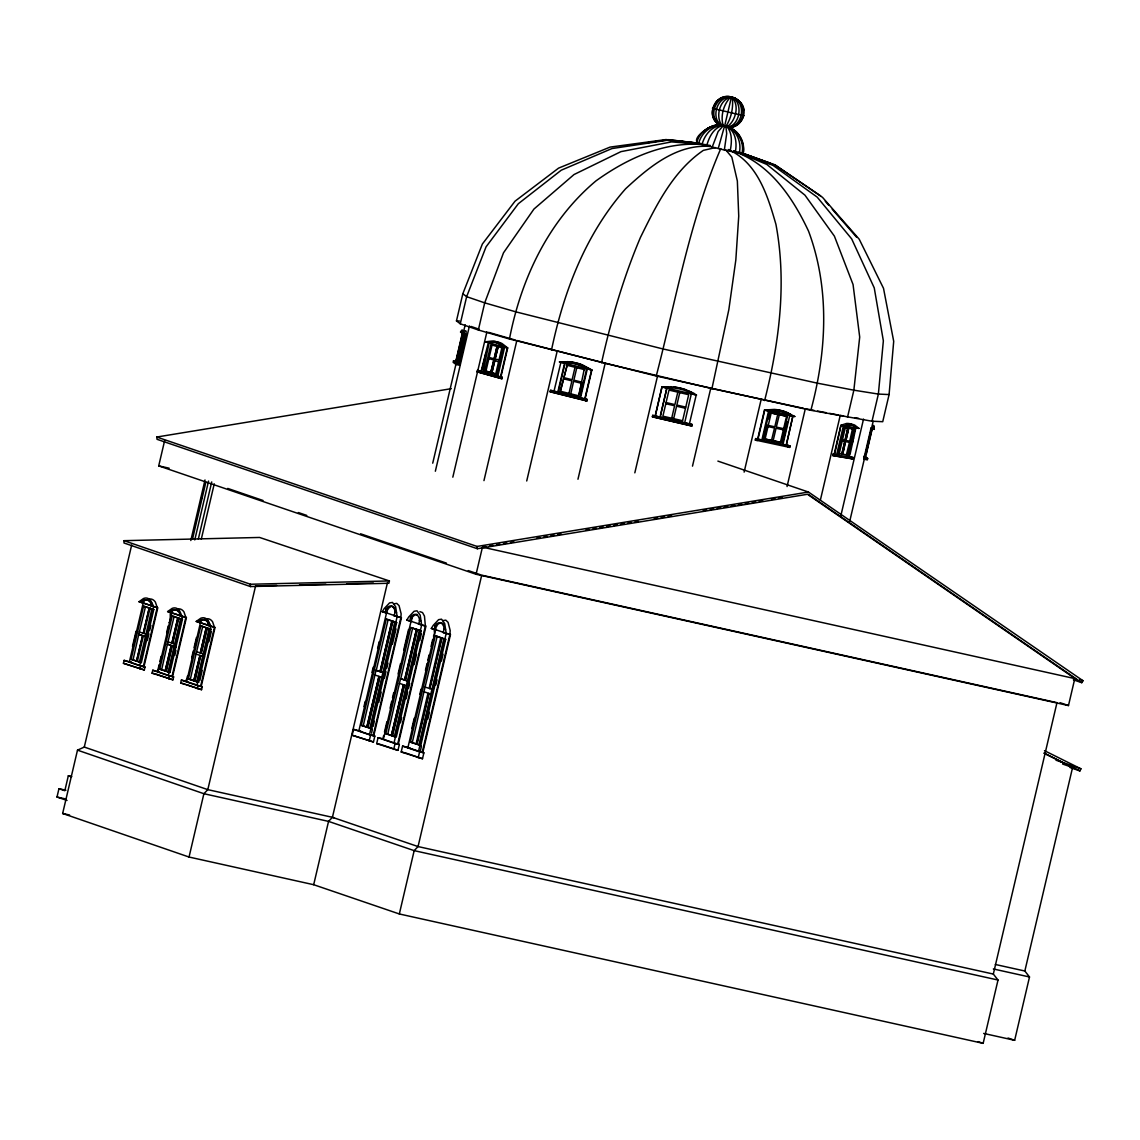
<?xml version="1.0" encoding="UTF-8"?>
<svg xmlns="http://www.w3.org/2000/svg" width="1140" height="1140" viewBox="0 0 1140 1140"><rect width="100%" height="100%" fill="white"/><g stroke="black" fill="none" stroke-linecap="round" stroke-linejoin="round"><path stroke-width="1.5" d="M124.032 540.673L124.004 542.982L250.401 586.558L388.868 583.267L389.41 580.944L259.592 537.453L124.032 540.673L250.43 584.25L389.41 580.944M250.401 586.558L250.43 584.25M456.884 361.679L453.492 360.895L453.164 362.349L456 364.458L459.392 365.242L466.346 334.676L462.968 333.892L462.755 330.714A56.159 4.532 -77 0 0 461.885 330.073L460.474 332.039L463.453 333.735L462.427 333.493L463.652 332.837M864.291 457.696L863.963 459.135L867.341 459.919L867.683 458.48L864.12 457.553L870.917 428.583L874.309 429.367L874.095 426.189A56.159 4.532 -77 0 0 873.226 425.548L872.912 425.804M724.513 126.554L731.281 97.698L735.514 98.51M701.257 143.569L665.945 139.55L610.057 147.103L558.586 168.121L515.038 201.182L482.377 244.017L462.826 293.735L456.47 320.882L460.275 323.817L478.344 329.987L509.452 338.979L656.255 376.015L810.868 410.286L872.015 421.216L882.731 421.7L889.086 394.568L893.703 341.316L883.514 288.334L859.232 239.229L822.51 197.348L775.856 165.557L739.133 152.105M728.816 127.424C742.311 128.008 749.621 109.511 739.005 100.947M696.683 142.771C699.447 131.243 711.759 123.263 723.401 125.571C715.436 119.173 683.914 141.83 702.097 144.438C715.678 147.872 729.272 151.62 743.152 153.544C744.862 145.493 741.926 137 735.927 131.442M712.842 112.361L713.099 109.697M741.983 153.487C744.79 141.545 736.91 128.578 724.94 125.728C736.397 128.834 741.926 142.087 739.276 153.059M735.257 152.29C737.238 143.141 735.77 130.601 726.209 126.341M730.156 151.221C731.638 143.355 732.664 134.05 727.462 127.295M724.356 149.939L726.693 133.579L725.966 126.968M67.032 800.451L57 797.031L58.952 788.709L65.906 790.248M71.791 776.597L68.314 775.827L64.823 790.718L58.952 788.709M62.643 813.476L77.492 750.149L84.289 747.071L207.808 789.649L332.424 817.309L418.052 846.564L993.325 974.059L998.013 980.03L983.15 1043.356L399.328 913.966L313.685 884.711L189.041 857.038L62.643 813.476L69.583 815.015M84.289 747.071L131.67 545.048M808.046 494.675L1074.835 678.428L1068.479 705.56L476.078 574.275L158.716 465.875L164.687 440.425M140.562 665.717L145.022 667.028L144.324 669.978L123.434 663.309L124.132 660.359L131.542 662.383L129.39 661.898L143.227 602.903L153.601 606.48L139.764 665.475L129.39 661.898M143.982 666.672L157.819 607.677L142.115 602.789L142.101 600.837L143.298 600.239A46.968 15.233 -77.5 0 1 150.508 602.718L151.264 603.986L150.409 605.639L151.706 605.939L152.119 604.129M132.496 646.38L136.059 631.218M143.398 603.074L143.398 601.122L144.581 600.524A46.968 15.233 -77.5 0 1 147.274 600.067M131.114 659.319L143.569 606.209L145.507 606.651L153.8 609.501L141.346 662.596L131.114 659.319L141.346 662.596M142.514 635.607L136.572 660.986L142.728 635.664L138.781 634.324L145.507 606.651M133.052 659.747L138.781 634.324M143.284 633.298L149.24 607.933L143.284 633.298L139.337 631.959M137.399 661.271L143.355 635.892L147.074 637.189M147.844 634.866L143.897 633.541L150.067 608.219M139.408 662.169L151.862 609.074L143.569 606.209M140.035 669.023L140.719 666.074L124.132 660.359M147.316 640.552L148.898 633.812M149.682 630.449L150.879 625.39M143.383 666.529L157.22 607.534L154.527 606.722M169.304 675.593L173.636 676.889L172.938 679.839L152.062 673.17L152.746 670.22L158.945 671.959M172.596 676.533L186.433 617.538L170.729 612.65L170.729 610.698L171.912 610.1A46.968 15.233 -77.5 0 1 179.137 612.593L179.892 613.847L179.023 615.514L180.32 615.799M157.562 671.417L159.144 664.677M159.928 661.314L161.125 656.255M166.654 632.657L168.236 625.917M169.019 622.54C171.784 621.286 168.734 610.37 171.613 612.664M172.026 612.935L172.012 610.983L173.209 610.385A46.968 15.233 -77.5 0 1 178.325 610.769M159.743 669.18L172.183 616.084L174.121 616.512L182.414 619.362L169.96 672.472L159.743 669.18L169.96 672.472M190.808 540.531L205.015 479.969M171.142 645.482L165.186 670.847L171.356 645.525L167.409 644.186L174.121 616.512M200.996 500.617L202.222 495.416M161.666 669.607L167.409 644.186M192.475 539.249L205.87 482.135M194.769 539.918L208.563 481.08M171.912 643.159L177.854 617.795L171.912 643.159L167.965 641.834M166.013 671.132L171.969 645.767L175.916 647.093M175.218 644.314L172.525 643.402L178.467 618.037M166.226 671.175L172.183 645.81M178.681 618.08L172.525 643.402M198.332 539.035L211.727 481.935M168.036 672.03L180.49 618.934L172.183 616.084M201.296 539.135L214.263 483.816M168.649 678.884L169.333 675.934L152.746 670.22M174.748 655.486L175.93 650.427M172.012 676.405L185.849 617.395L183.027 616.583M196.992 685.211L210.829 626.216L200.469 622.639L186.632 681.635L202.25 686.75L201.566 689.7L180.676 683.031L181.374 680.081L186.704 681.392M201.224 686.394L215.061 627.399L199.358 622.526L199.343 620.559L200.54 619.961A46.968 15.233 -77.5 0 1 207.751 622.454L208.506 623.722L207.651 625.375L208.934 625.661M187.359 676.234C187.972 679.639 183.169 681.606 187.559 681.834M191.719 657.695L193.301 650.94M194.085 647.577L196.465 637.459M200.64 622.811L200.64 620.844L201.823 620.245A46.968 15.233 -77.5 0 1 209.033 622.739M198.588 682.333L194.641 680.993L200.583 655.628L204.53 656.968L198.588 682.333L188.357 679.041L200.811 625.946L205.229 627.228M199.97 655.386L193.8 680.708L199.97 655.386L196.023 654.061L202.749 626.373M194.641 680.993L190.294 679.469L196.023 654.061M206.255 627.613L200.312 652.978L206.255 627.613L211.042 629.237L204.53 656.968M203.633 654.132L201.139 653.263L207.095 627.898M194.855 681.05L200.583 655.628M207.309 627.955L201.139 653.263M196.65 681.905L209.105 628.81L200.811 625.946M197.263 688.76L197.961 685.81L181.374 680.081M199.814 680.523L202.179 670.405M208.905 641.749L211.27 631.631M200.626 686.266L214.463 627.271L211.669 626.487M189.041 857.038L203.889 793.711L207.808 789.649L255.602 585.903L276.692 585.404M313.685 884.711L328.548 821.384L332.424 817.309L387.443 582.782M371.127 734.887L370.329 734.773L374.832 736.084L373.45 741.983L352.146 735.229L353.528 729.329L361.01 731.367L358.858 730.897L386.546 612.907L397.176 616.526L369.503 734.531L358.858 730.897M385.861 609.017L387.6 609.458L386.745 613.078L385.463 612.793C385.22 609.23 387.543 605.554 391.676 605.882C395.238 608.219 395.78 612.422 393.97 615.7L401.451 617.738L373.778 735.727M363.974 706.586L365.185 701.456M371.996 672.386L373.193 667.256M377.611 648.446L379.221 641.606M361.309 725.353L386.218 619.163L388.142 619.59L396.663 622.497L371.754 728.688L361.309 725.353L371.754 728.688M378.964 676.362L366.852 727.049L378.964 676.362L374.932 674.994L376.029 670.277L380.076 671.631L391.975 620.901L380.076 671.631M363.233 725.781L374.932 674.994M376.243 670.334L388.142 619.59M460.275 323.817L466.645 296.671L486.053 246.853L518.33 203.718L561.265 170.188L611.952 148.556L666.928 140.305L701.627 143.854M367.707 727.334L379.82 676.647L367.921 727.377M383.268 672.757L380.717 671.873L392.616 621.143M383.482 672.799L380.931 671.93L392.83 621.186M461.002 332.438L461.714 330.913A53.694 4.332 -77 0 1 462.541 331.541L462.641 332.609M462.028 332.68L462.726 331.156A53.694 4.332 -77 0 1 463.41 331.384M463.339 332.88L464.308 334.02L457.511 363.005L455.729 361.679L462.455 332.609M369.83 728.26L394.725 622.07L386.218 619.163M461.386 352.431L459.192 361.779L457.667 361.423L456.242 360.368L462.356 334.277L464.493 335.174M432.73 463.182L456.271 362.848M463.567 331.712L465.191 324.786M460.574 351.918L460.959 347.102M457.667 361.423L463.88 334.633M369.175 741.043L370.557 735.143L353.528 729.329M458.551 361.295L461.159 348.683M458.38 361.252L459.862 354.968M461.572 347.643L464.522 335.103L461.429 347.529L460.788 347.059M371.526 733.177L372.324 729.757M373.136 726.337L374.333 721.207M378.751 702.397L381.159 692.137M384.365 678.457L385.961 671.617M386.774 668.197L387.971 663.067M392.388 644.257L395.993 628.867M462.84 342.998L464.664 335.217M459.962 358.174L462.37 347.957M463.168 344.536L464.764 337.725M459.548 363.66L465.904 334.562L464.578 334.191M373.179 735.585L400.853 617.595L398.387 616.826M435.352 471.233L469.438 325.926M394.882 743.194L399.356 744.463L397.974 750.362L376.67 743.608L378.053 737.708L382.342 738.649M410.386 617.395L412.11 617.837L411.269 621.457L409.987 621.172C409.745 617.609 412.067 613.933 416.2 614.26C419.762 616.597 420.304 620.801 418.494 624.065L425.975 626.116L398.302 744.106M478.344 329.987L484.714 302.855L503.495 252.823L533.947 209.062L574.019 174.548L620.958 151.634L671.588 141.901L706.658 144.723M382.883 738.905L383.681 735.485M384.479 732.065L386.887 721.805M390.094 708.125L391.704 701.285M392.502 697.865L393.713 692.735M398.117 673.925L400.525 663.665M403.731 649.985L408.548 629.465M418.622 630.007L421.187 630.876L396.278 737.067L394.34 736.64L385.833 733.732L410.742 627.542L417.354 629.565L405.455 680.309L408.006 681.178M403.489 684.727L391.376 735.428L403.489 684.727L399.442 683.373L400.553 678.656L404.6 680.01L416.499 629.28L404.6 680.01M394.996 736.625L387.757 734.16L399.442 683.373M400.767 678.699L412.666 627.969M500.916 376.898L507.713 347.928L503.552 346.831L496.755 375.815L502.298 377.297L501.956 378.751L477.09 371.797L477.432 370.357L480.253 370.942M392.231 735.713L404.344 685.026L392.445 735.756M407.792 681.122L405.242 680.252L417.14 629.522M452.822 477.176L486.908 331.868M394.34 736.64L419.249 630.449L410.742 627.542M499.733 343.924A53.694 30.495 -78.2 0 0 493.292 342.057L489.374 341.9L482.975 371.839L484.386 372.139L481.094 371.284L488.419 342.356L485.611 341.772L492.494 341.003A56.159 31.892 -78.2 0 1 499.234 342.955L504.906 347.329L507.713 347.928L502.042 343.539A56.159 31.892 -78.2 0 0 495.301 341.601L493.563 341.53M482.021 369.631L486.025 352.588M393.699 749.422L395.081 743.522L378.053 737.708M400.468 722.746L401.665 717.616M406.082 698.806L407.678 691.966M408.491 688.546L409.688 683.416M414.105 664.606L416.499 654.346M419.72 640.666L421.316 633.826M491.625 342L489.744 342.955M483.973 372.039L485.17 366.923M484.7 370.785L490.813 344.708L503.111 348.142L501.842 347.885L495.715 373.963L496.983 374.233L484.7 370.785L495.715 373.963M397.703 743.964L425.377 625.974L422.769 625.276M485.953 371.056L492.081 344.964M418.551 751.274L446.224 633.284L435.58 629.651L407.906 747.64L423.88 752.842L422.498 758.741L401.195 751.987L402.577 746.087L407.921 747.398M493.848 360.026L490.784 372.452L493.848 360.026L488.889 358.587M494.119 358.858L497.04 346.403L494.119 358.858L489.16 357.433M494.803 360.311L491.882 372.766L494.945 360.34C500.517 363.646 502.37 359.613 495.074 359.157L498.137 346.717L495.074 359.157M444.187 625.062L442.007 622.924C437.874 622.597 435.551 626.273 435.793 629.822L434.511 629.536C434.255 625.988 436.591 622.312 440.724 622.639C444.286 624.976 444.828 629.166 443.018 632.443L450.5 634.481L422.812 752.486M411.811 728.474L414.219 718.214M419.834 694.274L421.045 689.144M425.448 670.334L427.058 663.494M427.856 660.074L429.068 654.944M431.062 646.394L432.673 639.554M433.471 636.134C436.25 633.982 432.188 627.342 435.893 629.693M410.357 742.111L435.266 635.921L437.19 636.348L445.697 639.255L420.788 745.446L410.357 742.111L420.788 745.446M497.852 376.043L504.649 347.059M416.114 743.85L428.013 693.106L423.966 691.752L437.19 636.348M412.281 742.539L423.966 691.752M499.149 378.166L499.491 376.713L477.432 370.357M500.517 376.813L507.314 347.828M509.452 338.979C521.094 278.815 548.34 220.818 595.964 180.889C628.966 157.121 668.952 139.08 710.448 145.493M416.755 744.092L428.868 693.405L416.969 744.135M432.53 689.558L429.751 688.631L441.665 637.901M441.878 637.944L429.751 688.631M418.865 745.019L443.774 638.827L435.266 635.921M418.209 757.786L419.591 751.887L402.577 746.087M420.176 751.645L421.373 746.515M427.799 719.155L429.395 712.315M435.808 684.955L437.019 679.825M441.422 661.015L443.032 654.175M483.959 480.624L516.833 340.504L605.155 363.332L709.037 387.899M422.228 752.343L449.901 634.353L447.436 633.569M476.078 574.275L482.448 547.143L485.953 546.559M399.328 913.966L414.176 850.64L418.052 846.564L481.707 575.173L1056.98 702.668L993.325 974.059M551.475 350.18C563.687 291.669 585.561 234.085 625.603 188.784C648.674 167.366 676.462 143.953 709.992 146.419M526.723 480.98L557.161 351.234M585.077 398.943L591.874 369.959L587.328 368.833L580.531 397.817L587.285 399.499L586.943 400.938L550.107 391.79L550.449 390.35L551.931 390.578L580.659 397.817M550.107 391.79L551.589 392.032L551.931 390.578M554.026 391.134L560.937 362.164L559.455 361.921L568.874 361.865M557.816 392.132L564.614 363.147L560.866 362.178M558.286 392.203L564.685 364.928M566.737 362.777L566.081 363.589L566.737 362.777L565.369 362.477L570.157 362.777A53.694 48.479 -81 0 1 580.488 365.384L585.333 367.465L583.965 367.166L583.751 368.049L585.333 367.465M560.367 391.248L567.15 365.27L560.367 391.248L578.707 395.808L584.164 369.617M568.988 393.357L571.909 380.888L563.958 378.893M570.755 393.799L573.605 381.33L581.628 383.339M579.077 394.241L581.899 382.185L573.876 380.161L576.797 367.707M579.904 397.703L586.715 368.719M584.806 398.886L591.603 369.901M585.461 400.71L585.789 399.257L587.285 399.499M601.549 362.805C611.054 320.012 623.309 277.818 640.452 237.419C656.298 205.257 672.914 171.228 703.351 150.366L715.493 147.573M577.966 479.242L605.155 363.332M656.255 376.015C675.963 299.934 689.6 220.889 720.779 148.585M634.823 472.844L657.538 375.972M684.67 422.755L691.909 424.422L691.809 426.047L652.394 416.798L652.736 415.345L660.032 417.055M652.636 416.969L652.736 415.345M655.187 415.915L661.984 386.93L670.947 386.859M655.301 415.957L661.984 386.93L696.497 395.053L691.353 393.728L684.684 422.812L660.074 417.041M660.43 415.345L666.872 388.056L660.202 417.14M671.702 418.223L674.609 405.755L665.803 403.703M677.816 392.132L674.894 404.6L666.074 402.548M673.669 418.679L676.576 406.211L685.397 408.248M679.768 392.588L676.861 405.056L685.667 407.094M682.575 420.788L688.688 394.711L668.995 390.094L662.882 416.171L682.461 420.703M689.358 392.459L689.144 393.343L690.313 392.645M689.401 423.852L696.255 394.868M691.809 426.047L691.909 424.422M692.493 466.146L710.747 388.298L803.615 408.348M711.873 388.897L728.831 309.667L735.827 259.977L738.734 216.101L737.352 181.004L731.809 157.092L725.567 149.696M744.121 472.117L761.149 399.47M755.635 438.587L757.544 439.142L757.202 440.582L755.293 440.04L755.635 438.587L762.689 440.14L769.486 411.155L764.47 410.03L757.673 439.014M764.612 400.582C779.204 343.183 786.942 283.091 775.927 224.338C767.719 195.923 757.587 162.464 728.175 149.511M757.986 439.099L764.783 410.115M761.905 439.926L768.602 410.956M768.859 419.021L770.312 412.78L787.427 416.428L781.299 442.52L764.199 438.872L767.12 426.403L774.53 427.97L771.509 440.396M765.054 439.114L771.167 413.036L770.312 412.78M772.664 410.97L772.464 411.853L772.664 410.97L771.253 410.628M767.391 425.249L774.801 426.802L777.722 414.347M783.465 429.837L776.055 428.27L773.134 440.738M779.347 414.675L776.326 427.115L783.65 428.654M781.299 442.52L780.444 442.263L786.572 416.185M784.249 411.483A56.159 46.184 -73.9 0 0 774.331 409.403L764.47 410.03L776.226 409.944A56.159 46.184 -73.9 0 1 786.158 412.024L794.808 416.528L788.139 415.088L788.353 414.205L789.764 414.547L785.175 412.651A53.694 44.147 -73.9 0 0 775.685 410.657M788.709 415.259L788.353 414.205M782.767 442.491L787.555 422.042M782.995 444.386L789.792 415.402L769.486 411.155M782.795 444.315L786.315 445.042L792.913 415.986L794.808 416.528M786.286 445.028L792.913 415.986M788.139 445.398L787.797 446.837L789.707 447.393L790.034 445.94L786.115 444.971M787.056 486.552L805.325 408.704L814.046 410.386M810.868 410.286C826.671 351.747 830.02 288.762 808.559 231.178C792.827 197.676 770.127 163.804 733.547 151.278M820.358 500.161L840.237 415.402L843.557 415.929M832.741 455.544L849.856 458.251L850.198 456.798L853.247 457.568L852.905 459.021L832.741 455.544L833.069 454.091L837.815 454.988L844.612 426.004L843.087 425.619M834.152 454.261L840.95 425.277L846.422 423.482A56.159 24.054 -75.9 0 1 851.651 424.308L853.946 425.69M834.58 454.361L840.95 425.277L855.314 427.7L848.516 456.67L846.991 456.285L849.913 456.884M835.791 456.314L836.133 454.86L853.247 457.568M836.646 454.689L843.443 425.705M837.843 453.349L847.79 455.059L853.903 428.968L845.339 427.614L839.225 453.706L837.843 453.349L840.779 440.895L844.783 441.536L841.847 454.005L844.783 441.536M841.192 439.769L843.971 427.272L853.903 428.968M847.505 417.311L853.86 390.179L859.702 337.084L853.062 284.544L834.394 236.137L804.954 195.168L766.778 164.416L733.932 150.765M846.493 425.434L847.205 426.559L847.419 425.662L846.051 425.363L848.473 424.864A53.694 22.985 -75.9 0 1 853.475 425.662L855.499 426.859L854.857 427.671L858.976 428.412L854.701 425.078A56.159 24.054 -75.9 0 0 849.471 424.251L843.999 426.047M845.053 440.382L847.818 427.885L845.053 440.382L841.049 439.741M845.481 441.636L842.716 454.133L845.481 441.636L849.485 442.291L852.52 428.626M848.83 428.056L845.909 440.524L848.673 428.013M852.321 442.99L853.532 437.874M855.769 427.913L856.425 427.087L854.387 425.89A53.694 22.985 -75.9 0 0 849.4 425.092L847.419 425.662M849.884 455.017L855.926 427.643L858.976 428.412M840.793 515.964L863.522 419.093M872.015 421.216L878.37 394.07L883.357 340.846L874.252 287.907L851.68 238.887L817.181 197.106L773.091 165.428L738.777 152.261M849.656 521.578L873.183 421.244M866.001 454.475L871.73 430.022M864.12 457.553L865.616 457.838L863.764 457.297L865.46 457.696L872.257 428.711L871.43 428.526M874.309 429.367L872.756 428.726L872.955 427.842M873.767 428.968L873.881 427.016M983.649 1033.424L1014.657 1040.307L1029.505 976.98L1024.846 971.009L1072.583 767.477L1044.211 753.355M718.243 148.513L724.385 126.597M712.229 147.06L718.129 131.556L722.831 126.227M706.715 145.678C708.895 137.684 713.056 128.806 721.406 125.87M702.097 144.438C704.42 134.834 712.6 124.716 723.359 125.671M698.678 143.455C701.228 132.582 712.13 123.676 723.529 125.614M743.579 115.539C741.998 121.695 736.483 126.654 730.099 127.153M1069.947 767.462L1079.922 770.911L1080.919 768.816L1044.482 750.676M385.463 612.793L382.271 611.696L384.237 608.546L389.567 602.903L392.488 602.447L395.651 606.779L397.162 616.783M409.987 621.172L406.795 620.074L408.761 616.925L414.091 611.268L417.012 610.812L420.176 615.144L421.686 625.162M434.511 629.536L431.319 628.453L433.286 625.304L438.615 619.647L441.522 619.191L444.7 623.523L446.21 633.541M1073.353 679.811L1081.746 682.675L1083 680.722L808.445 492.038L717.886 461.101M714.666 104.609C720.152 93.238 739.119 94.606 742.083 107.189M725.567 126.797C731.239 118.703 733.462 107.716 732.336 97.94L731.652 97.114C717.003 92.782 705.389 113.359 717.416 123.234M387.158 609.302L391.633 606.067L395.153 608.304M411.668 617.68L414.703 614.987L417.482 614.546M142.115 602.789L139.009 601.721L143.512 598.514A49.134 15.946 -77.5 0 1 151.064 601.122L153.515 606.722M170.729 612.65L167.623 611.582L172.14 608.389A49.134 15.946 -77.5 0 1 179.692 610.997L182.143 616.583M199.358 622.526L196.237 621.442L200.754 618.25A49.134 15.946 -77.5 0 1 208.307 620.858M464.963 331.113L465.277 330.857A56.159 4.532 -77 0 1 466.146 331.498L465.904 334.562M703.081 132.083L707.712 128.335L713.141 125.941L719.027 125.044M735.614 124.759L729.643 126.996M726.565 127.025C735.799 121.795 739.988 104.524 731.652 97.114C714.452 91.784 704.178 118.189 720.779 125.557M393.856 603.844L396.763 603.388L399.057 605.625L401.137 613.805L400.853 617.595M442.89 620.602L445.811 620.146L448.091 622.369L450.186 630.562L449.901 634.353M725.995 97.655C733.989 94.763 742.966 102.173 743.707 110.21M727.448 127.21C743.351 124.844 743.266 92.212 724.641 97.399M716.234 125.828L719.711 125.158M728.147 127.338C743.651 126.583 746.757 101.232 731.652 97.114C715.692 93.338 706.529 118.204 721.121 125.685M730.726 97.271L734.573 98.225M1081.746 682.675L808.046 494.176L477.347 548.725L157.049 439.313L156.779 437.033L451.326 388.669M156.779 437.033L477.076 546.445L808.445 492.038M489.445 545.989L492.95 545.404M496.456 544.834L499.961 544.25M503.467 543.666L506.972 543.096M510.478 542.512L513.983 541.942M536.755 538.18L540.26 537.61M543.766 537.026L547.271 536.441M550.777 535.871L554.282 535.287M557.788 534.717L561.293 534.133M585.817 530.086L589.323 529.516M592.828 528.932L596.334 528.347M599.84 527.777L603.331 527.193M606.836 526.623L610.342 526.039M613.847 525.469L617.353 524.885M620.858 524.315L624.364 523.73M627.869 523.146L631.375 522.576M634.88 521.992L638.372 521.422M654.146 518.814L657.652 518.244M661.157 517.66L664.663 517.076M668.168 516.505L671.674 515.921M703.209 510.72L706.715 510.15M710.22 509.566L713.711 508.996M717.217 508.411L720.722 507.827M724.228 507.257L727.733 506.673M731.239 506.103L734.744 505.519M738.25 504.949L741.755 504.365M745.261 503.78L748.766 503.21M752.257 502.626L755.763 502.056M759.269 501.472L762.774 500.902M771.538 499.448L775.043 498.878M778.549 498.294L782.054 497.724M728.603 127.409C745.973 127.766 748.524 100.391 731.652 97.114C717.302 95.404 709.978 118.076 721.72 125.856M629.152 145.364L632.586 144.865M644.627 143.141L649.786 142.4M653.234 141.901L656.668 141.403M661.827 140.662L668.71 139.678L698.179 143.141M662.212 387.116L667.969 386.759M563.516 361.879L566.167 361.793M771.823 410.785L773.832 410.728M299.549 584.863L325.912 584.236M347.002 583.737L373.378 583.11M406.795 620.074L410.813 621.158M565.811 362.548L570.613 362.848A53.694 48.479 -81 0 1 580.93 365.455M671.147 387.757C667.128 387.814 670.106 387.073 669.494 388.754M729.728 97.057L733.775 98.011L735.528 99.864M773.262 410.571L776.255 410.828A53.694 44.147 -73.9 0 1 785.745 412.808M713.227 108.357L712.443 108.314L743.85 115.753M696.269 142.457L697.452 142.514M456.47 320.882L459.534 321.024M889.086 394.568L878.37 394.07L853.86 390.179L817.238 383.14L662.625 348.868L515.822 311.847L484.714 302.855L466.645 296.671L462.826 293.735M455.544 361.551L456.627 361.708M419.905 611.653L422.512 612.551L424.465 616.099L425.377 625.974M792.984 416.057L790.106 415.445M670.719 386.674L673.968 387.13A56.159 55.945 -53.5 0 1 685.938 389.894M671.075 387.7L674.039 388.013A53.694 53.48 -53.5 0 1 685.411 390.607L688.19 391.704M686.195 142.657L691.382 143.127M567.378 361.637L571.61 362.121A56.159 50.716 -81 0 1 582.412 364.843L591.874 369.959L559.455 361.921M675.023 140.676L697.851 143.241M382.47 738.834L383.695 739.304M140.69 665.717L141.901 665.959M855.2 417.767L858.534 418.295M845.752 440.482L849.756 441.123M587.143 368.363L587.969 368.505M575.03 367.265L572.109 379.72L564.158 377.711M666.829 388.07L662.098 386.973M386.032 612.536L385.819 612.65M407.407 747.284L406.638 747.199L410.044 748.125L407.906 747.64M817.537 411.055L826.272 412.723M829.763 413.393L838.484 415.074M200.013 622.298L199.201 622.169L201.395 622.825M489.374 341.9L490.799 342.242M503.866 346.446L504.992 346.674M501.614 346.318L498.893 343.738A53.694 30.495 -78.2 0 0 492.452 341.886M766.365 410.585L788.139 415.088M771.167 413.036L787.427 416.428M477.09 371.797L501.956 378.751M499.491 376.713L502.298 377.297M764.199 438.872L780.444 442.263M757.544 439.142L790.034 445.94M755.293 440.04L789.707 447.393M158.716 465.875L169.133 468.184M386.303 609.173L387.6 609.458M394.825 612.08L396.549 612.508M410.828 617.552L412.11 617.837M382.271 611.696L386.546 612.65M419.349 620.459L420.632 620.744M393.97 615.7L395.252 615.985M434.91 625.774L436.634 626.202M443.859 628.824L445.598 629.266M418.494 624.065L419.776 624.35M431.319 628.453L435.594 629.408M443.018 632.443L444.301 632.728M394.725 622.07L396.663 622.497M419.249 630.449L421.187 630.876M440.809 637.602L429.125 688.389L425.078 687.035M443.774 638.827L445.697 639.255M142.543 600.98L143.825 601.264M150.836 603.844L152.561 604.271L151.805 603.003M139.009 601.721L141.873 602.347M170.729 610.698L172.453 611.125M167.623 611.582L171.912 612.536M151.862 609.074L153.8 609.501M199.343 620.559L201.067 621.001M208.079 623.566L209.788 624.007M196.237 621.442L200.54 622.397M180.49 618.934L182.414 619.362M209.105 628.81L211.042 629.237M140.719 666.074L145.022 667.028M123.434 663.309L144.324 669.978M188.357 679.041L190.294 679.469M169.333 675.934L173.636 676.889M152.062 673.17L154.926 673.811M197.961 685.81L202.25 686.75M180.676 683.031L184.965 683.986M385.833 733.732L387.757 734.16M370.557 735.143L374.832 736.084M395.081 743.522L399.356 744.463M352.146 735.229L373.45 741.983M419.591 751.887L423.88 752.842M376.67 743.608L380.945 744.548M401.195 751.987L404.045 752.614M995.32 964.469L1024.846 971.009M993.339 968.957L1029.505 976.98M998.013 980.03L414.176 850.64L328.548 821.384L203.889 793.711L77.492 750.149M57 797.031L65.693 798.955M870.917 428.583L872.328 428.797M157.22 607.534L155.368 602.077A49.134 15.946 -77.5 0 0 149.255 599.07M185.849 617.395L183.982 611.938A49.134 15.946 -77.5 0 0 176.429 609.344M214.463 627.271L212.596 621.813A49.134 15.946 -77.5 0 0 205.058 619.205M854.216 427.415L856.283 427.742M841.377 425.377L843.7 425.79M461.216 331.555L462.227 331.783M462.598 332.239L463.952 332.552M462.526 332.695L464.222 333.094M871.031 427.97L872.385 428.284M465.305 335.687L462.356 334.277M691.852 393.386L693.049 394.012L691.937 393.457M456.242 360.368L459.192 361.779M459.734 363.788L456.342 363.005L453.492 360.895M652.978 415.53L692.151 424.593M652.394 416.798L691.567 425.861M855.057 426.788L856.425 427.087M855.57 427.272L854.473 426.987M853.789 427.315L855.314 427.7M843.971 427.272L845.339 427.614M565.369 362.477L566.295 362.705M566.48 365.156L584.834 369.716M849.485 442.291L846.407 454.718L847.79 455.059M833.069 454.091L836.133 454.86M849.856 458.251L852.905 459.021M550.449 390.35L585.789 399.257M551.589 392.032L586.943 400.938M489.787 342.827L488.803 342.57M459.107 363.546L457.682 363.133M456.541 361.865L455.644 361.594M142.999 602.789L141.987 602.476M789.764 414.547L787.398 413.521M768.531 410.428L769.286 410.642M488.561 332.353L515.166 340.019M485.611 341.772L504.906 347.329M471.02 326.453L478.957 329.161M1079.651 679.582L1083 680.722M1076.303 678.927L482.448 547.143L483.916 547.642M1060.072 702.696L1068.479 705.56M227.729 488.419L263.041 500.489M298.367 512.544L306.774 515.423M360.596 533.805L446.381 563.103M468.241 570.584L480.026 574.603M376.029 670.277L379.862 671.588M400.553 678.656L404.386 679.967M379.606 676.604L383.653 677.958M404.13 684.969L406.895 685.895M428.654 693.348L431.419 694.274M382.499 745.09L397.974 750.362M405.47 752.927L422.498 758.741M978.12 1041.632L983.15 1043.356M68.314 775.827L71.25 776.839M1055.982 760.209L1080.919 768.816M1062.565 764.014L1074.008 767.961M255.602 585.903L257.027 586.402M196.579 651.695L200.526 653.035M138.995 634.367L142.728 635.664M143.569 635.949L146.048 636.804M167.623 644.243L171.356 645.525M171.969 645.767L175.703 647.05M156.351 674.125L172.938 679.839M186.632 684.57L201.566 689.7M1008.002 1038.013L1014.657 1040.307M332.424 817.309L333.863 817.808M742.097 153.045L774.872 164.787L820.615 195.895M742.211 153.116L770.212 163.205M724.94 125.728C737.58 128.207 745.09 141.716 743.152 153.544M742.311 153.43L762.19 160.883M688.774 390.977L685.71 389.709A56.159 55.945 -53.5 0 0 673.74 386.945M688.532 390.806L691.495 392.217M688.118 391.647L690.384 392.687M786.586 412.395L790.932 414.661M1044.069 753.056L1079.922 770.911M582.925 366.41L584.891 367.394M691.253 392.032L694.075 393.571M732.821 97.769L731.652 97.114C719.639 98.468 714.709 117.648 722.518 126.07M499.733 343.924L501.215 344.764M587.727 368.448L588.796 369.075M693.832 393.386L696.497 395.053M590.378 369.716L580.916 364.615A56.159 50.716 -81 0 0 570.114 361.893M730.184 127.637L734.73 130.943L738.25 135.418M719.839 124.73L715.136 120.014L713.498 116.337M871.331 427.671L872.756 428.726M864.832 456.37L867.683 458.48M863.678 456.37L865.46 457.696M825.26 201.21L828.737 205.214M832.214 209.204L856.553 237.163M717.131 121.239L718.571 123.291M208.307 620.858L210.758 626.444M723.472 126.298C720.081 116.864 723.416 104.652 730.241 97.441L731.78 97.513M477.076 546.445L477.347 548.725M148.528 600.324A46.968 15.233 -77.5 0 1 150.808 601.806M171.841 612.779L158.004 671.774L168.378 675.336L182.215 616.341L171.841 612.779M411.055 621.272L383.382 739.276L394.027 742.895L421.7 624.905L411.055 621.272"/></g></svg>
